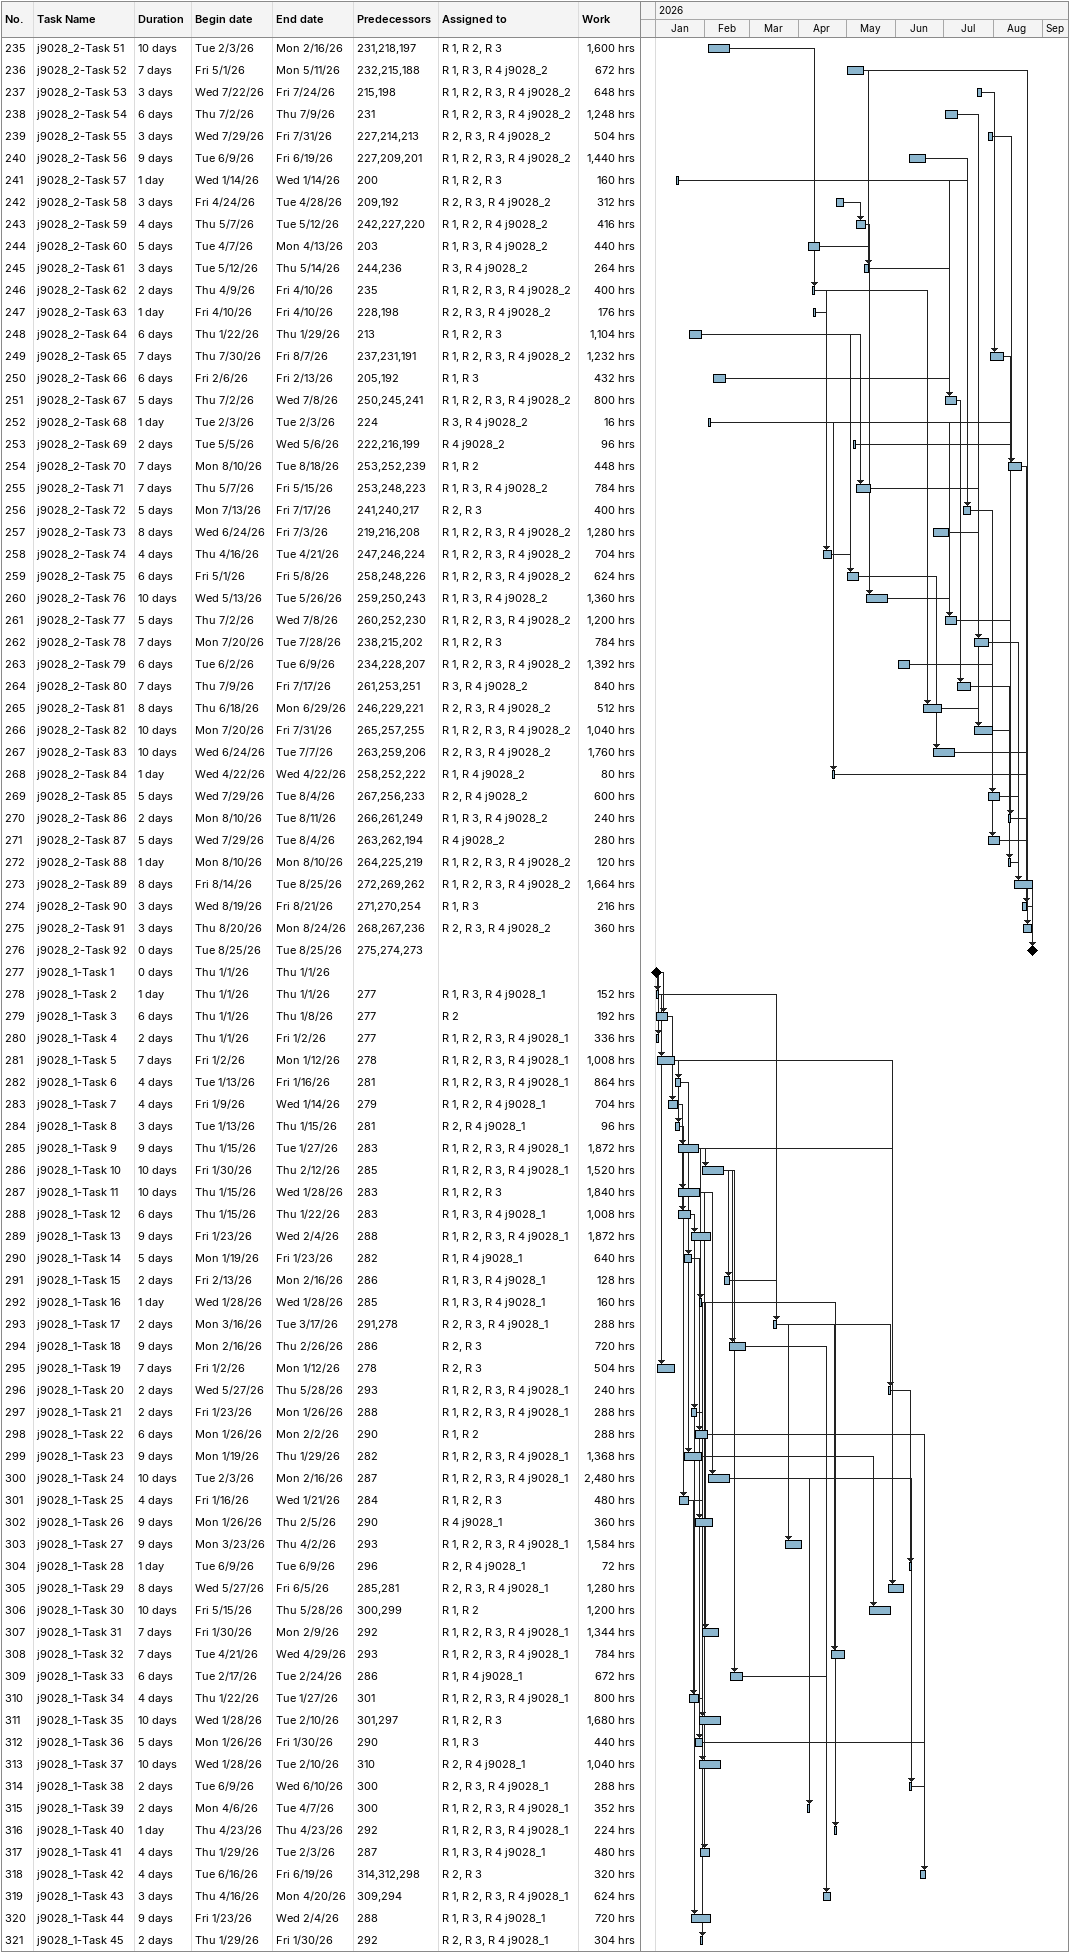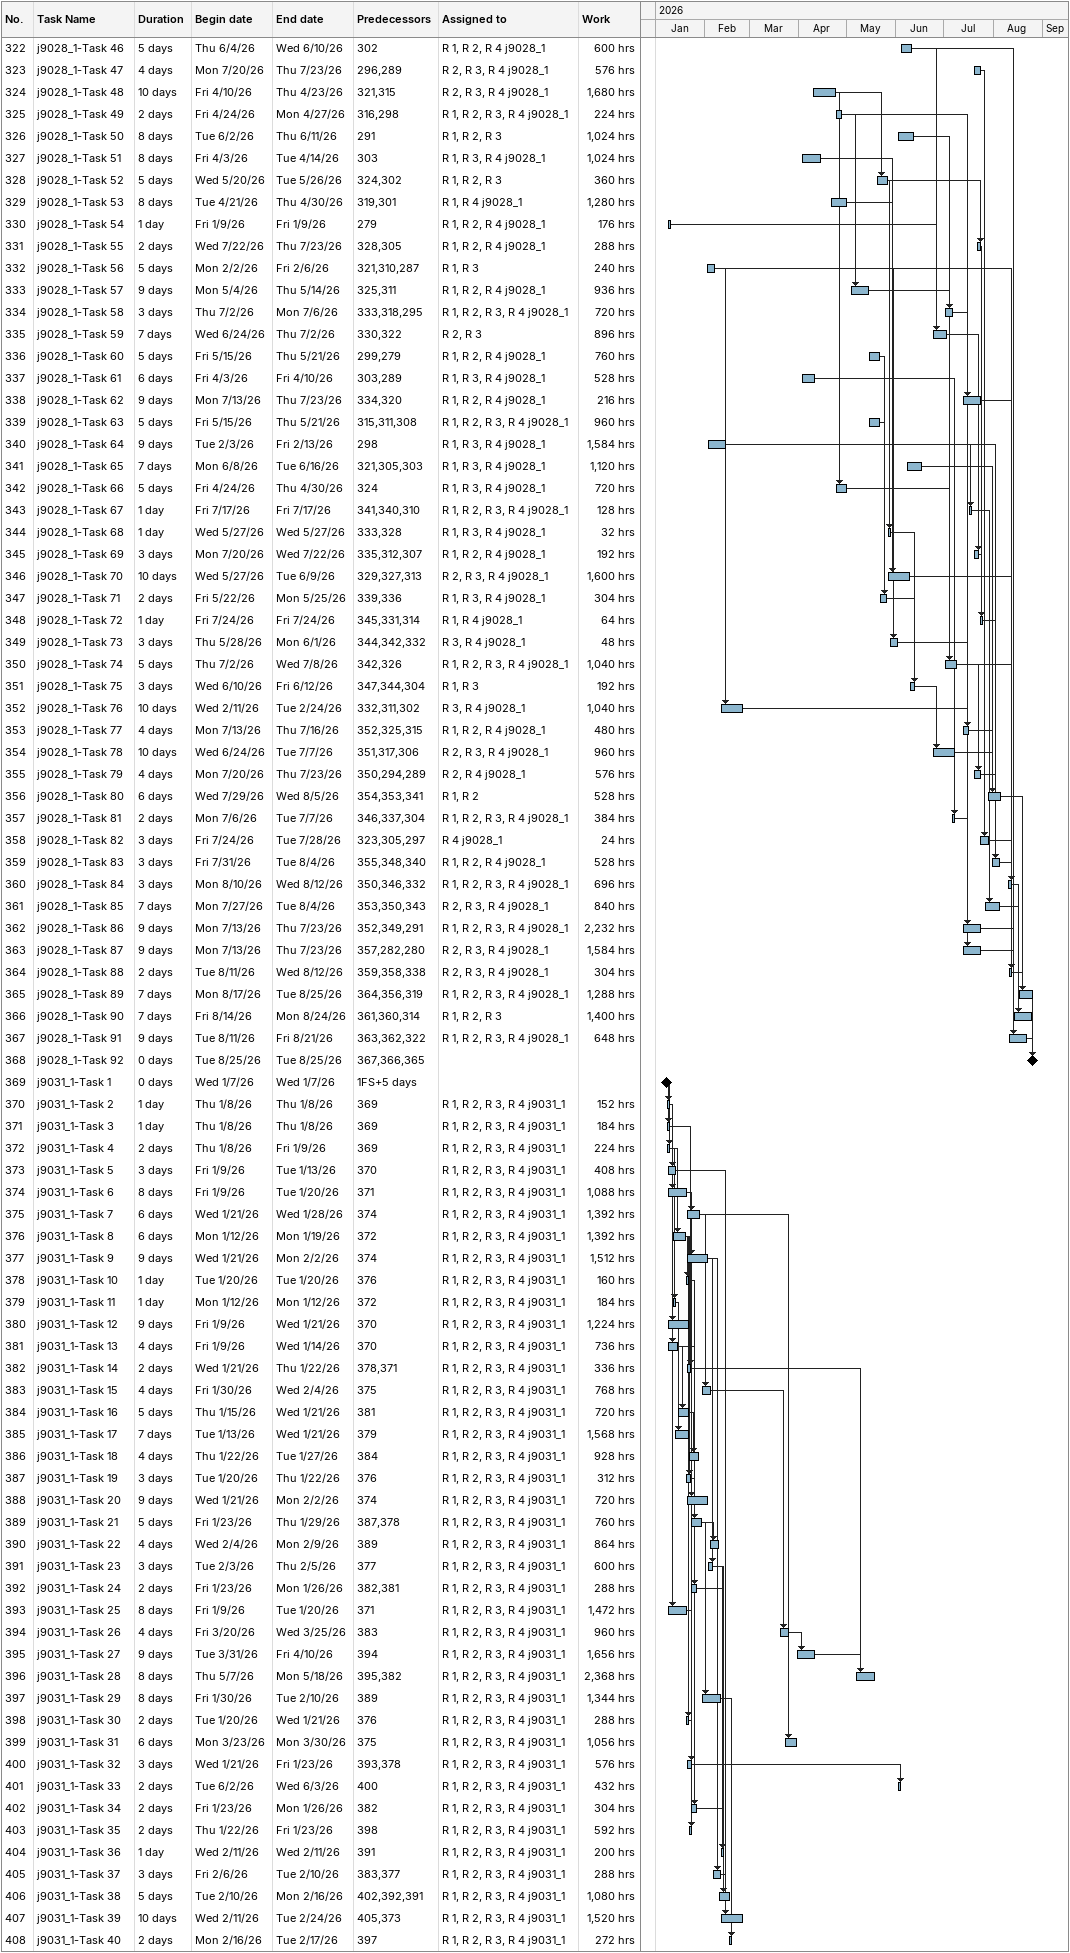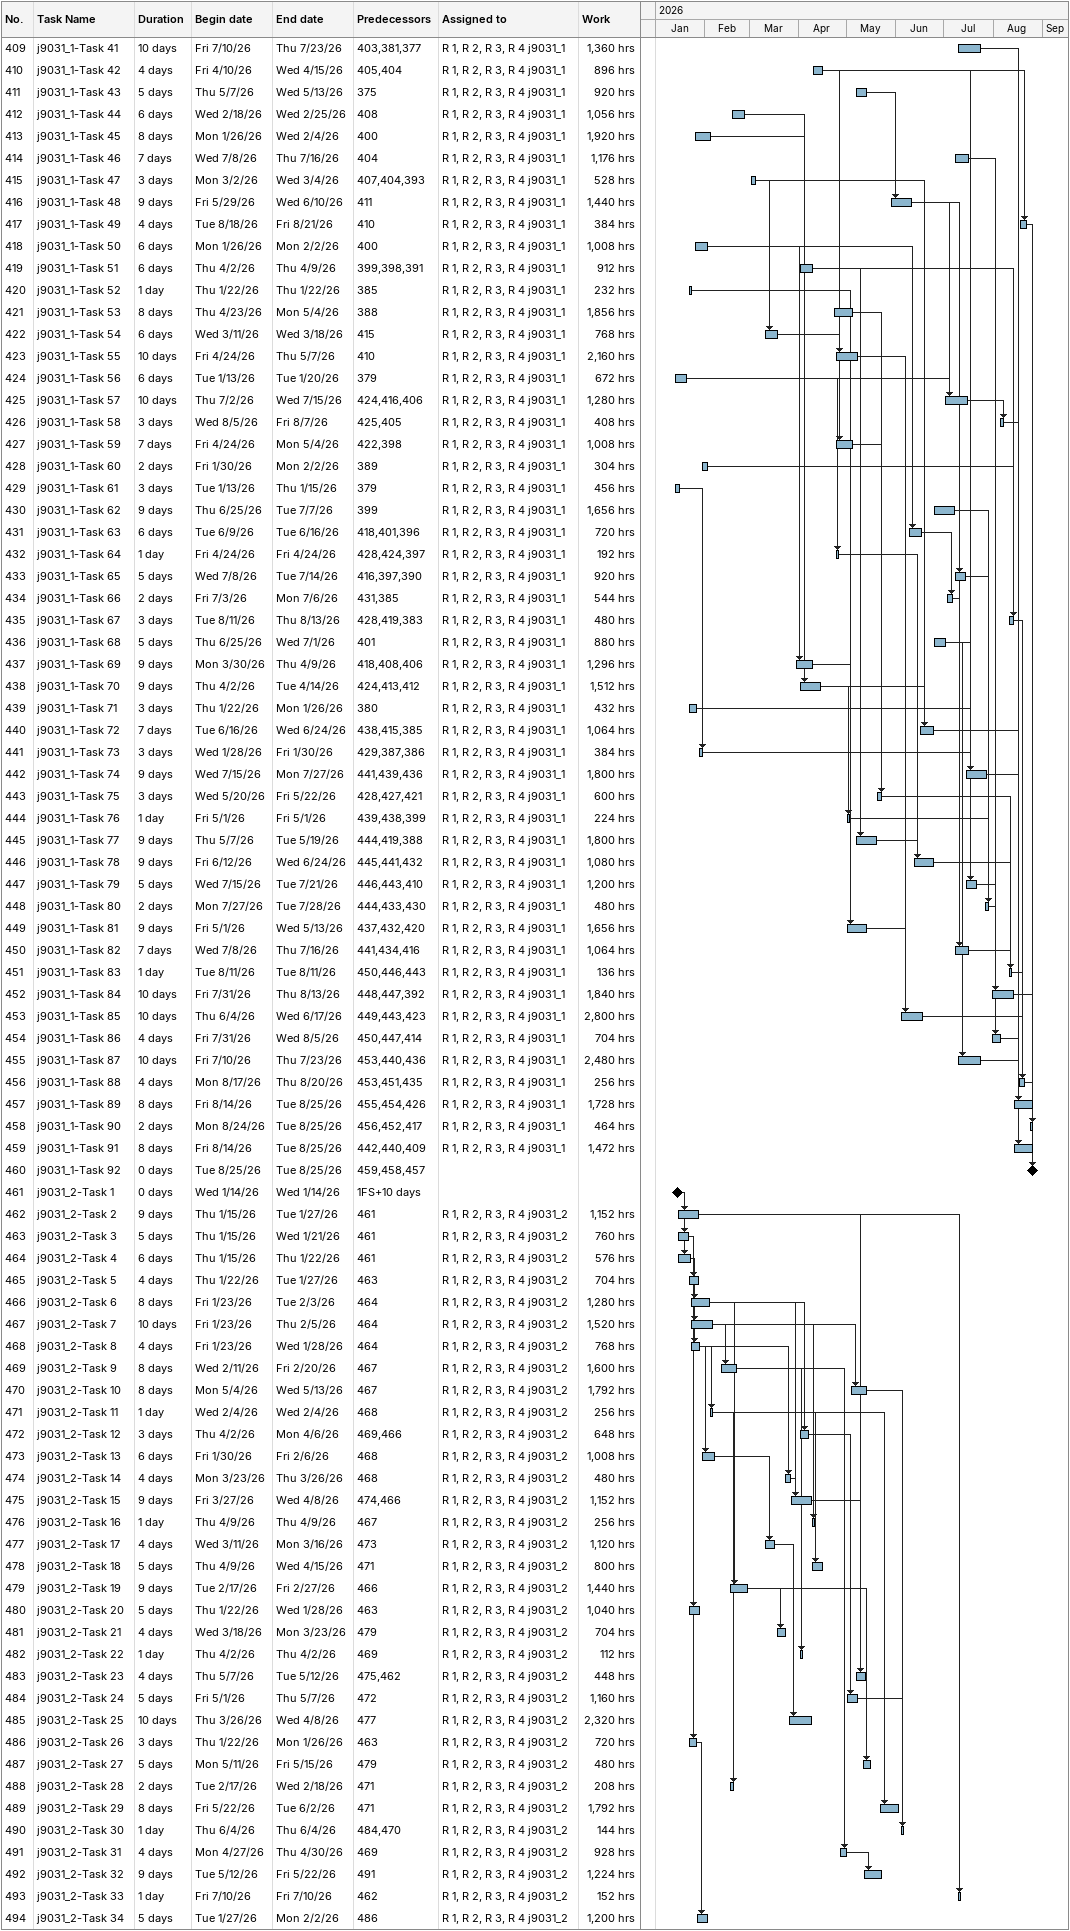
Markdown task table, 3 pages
| ID | Task | Duration | Start | Finish | Predecessors | Resources | Work (h) |
|---|---|---|---|---|---|---|---|
| 235 | j9028_2-Task 51 | 10d | 2026-02-03 | 2026-02-16 | 231, 218, 197 | R 1, R 2, R 3 | 1600 |
| 236 | j9028_2-Task 52 | 7d | 2026-05-01 | 2026-05-11 | 232, 215, 188 | R 1, R 3, R 4 j9028_2 | 672 |
| 237 | j9028_2-Task 53 | 3d | 2026-07-22 | 2026-07-24 | 215, 198 | R 1, R 2, R 3, R 4 j9028_2 | 648 |
| 238 | j9028_2-Task 54 | 6d | 2026-07-02 | 2026-07-09 | 231 | R 1, R 2, R 3, R 4 j9028_2 | 1248 |
| 239 | j9028_2-Task 55 | 3d | 2026-07-29 | 2026-07-31 | 227, 214, 213 | R 2, R 3, R 4 j9028_2 | 504 |
| 240 | j9028_2-Task 56 | 9d | 2026-06-09 | 2026-06-19 | 227, 209, 201 | R 1, R 2, R 3, R 4 j9028_2 | 1440 |
| 241 | j9028_2-Task 57 | 1d | 2026-01-14 | 2026-01-14 | 200 | R 1, R 2, R 3 | 160 |
| 242 | j9028_2-Task 58 | 3d | 2026-04-24 | 2026-04-28 | 209, 192 | R 2, R 3, R 4 j9028_2 | 312 |
| 243 | j9028_2-Task 59 | 4d | 2026-05-07 | 2026-05-12 | 242, 227, 220 | R 1, R 2, R 4 j9028_2 | 416 |
| 244 | j9028_2-Task 60 | 5d | 2026-04-07 | 2026-04-13 | 203 | R 1, R 3, R 4 j9028_2 | 440 |
| 245 | j9028_2-Task 61 | 3d | 2026-05-12 | 2026-05-14 | 244, 236 | R 3, R 4 j9028_2 | 264 |
| 246 | j9028_2-Task 62 | 2d | 2026-04-09 | 2026-04-10 | 235 | R 1, R 2, R 3, R 4 j9028_2 | 400 |
| 247 | j9028_2-Task 63 | 1d | 2026-04-10 | 2026-04-10 | 228, 198 | R 2, R 3, R 4 j9028_2 | 176 |
| 248 | j9028_2-Task 64 | 6d | 2026-01-22 | 2026-01-29 | 213 | R 1, R 2, R 3 | 1104 |
| 249 | j9028_2-Task 65 | 7d | 2026-07-30 | 2026-08-07 | 237, 231, 191 | R 1, R 2, R 3, R 4 j9028_2 | 1232 |
| 250 | j9028_2-Task 66 | 6d | 2026-02-06 | 2026-02-13 | 205, 192 | R 1, R 3 | 432 |
| 251 | j9028_2-Task 67 | 5d | 2026-07-02 | 2026-07-08 | 250, 245, 241 | R 1, R 2, R 3, R 4 j9028_2 | 800 |
| 252 | j9028_2-Task 68 | 1d | 2026-02-03 | 2026-02-03 | 224 | R 3, R 4 j9028_2 | 16 |
| 253 | j9028_2-Task 69 | 2d | 2026-05-05 | 2026-05-06 | 222, 216, 199 | R 4 j9028_2 | 96 |
| 254 | j9028_2-Task 70 | 7d | 2026-08-10 | 2026-08-18 | 253, 252, 239 | R 1, R 2 | 448 |
| 255 | j9028_2-Task 71 | 7d | 2026-05-07 | 2026-05-15 | 253, 248, 223 | R 1, R 3, R 4 j9028_2 | 784 |
| 256 | j9028_2-Task 72 | 5d | 2026-07-13 | 2026-07-17 | 241, 240, 217 | R 2, R 3 | 400 |
| 257 | j9028_2-Task 73 | 8d | 2026-06-24 | 2026-07-03 | 219, 216, 208 | R 1, R 2, R 3, R 4 j9028_2 | 1280 |
| 258 | j9028_2-Task 74 | 4d | 2026-04-16 | 2026-04-21 | 247, 246, 224 | R 1, R 2, R 3, R 4 j9028_2 | 704 |
| 259 | j9028_2-Task 75 | 6d | 2026-05-01 | 2026-05-08 | 258, 248, 226 | R 1, R 2, R 3, R 4 j9028_2 | 624 |
| 260 | j9028_2-Task 76 | 10d | 2026-05-13 | 2026-05-26 | 259, 250, 243 | R 1, R 3, R 4 j9028_2 | 1360 |
| 261 | j9028_2-Task 77 | 5d | 2026-07-02 | 2026-07-08 | 260, 252, 230 | R 1, R 2, R 3, R 4 j9028_2 | 1200 |
| 262 | j9028_2-Task 78 | 7d | 2026-07-20 | 2026-07-28 | 238, 215, 202 | R 1, R 2, R 3 | 784 |
| 263 | j9028_2-Task 79 | 6d | 2026-06-02 | 2026-06-09 | 234, 228, 207 | R 1, R 2, R 3, R 4 j9028_2 | 1392 |
| 264 | j9028_2-Task 80 | 7d | 2026-07-09 | 2026-07-17 | 261, 253, 251 | R 3, R 4 j9028_2 | 840 |
| 265 | j9028_2-Task 81 | 8d | 2026-06-18 | 2026-06-29 | 246, 229, 221 | R 2, R 3, R 4 j9028_2 | 512 |
| 266 | j9028_2-Task 82 | 10d | 2026-07-20 | 2026-07-31 | 265, 257, 255 | R 1, R 2, R 3, R 4 j9028_2 | 1040 |
| 267 | j9028_2-Task 83 | 10d | 2026-06-24 | 2026-07-07 | 263, 259, 206 | R 2, R 3, R 4 j9028_2 | 1760 |
| 268 | j9028_2-Task 84 | 1d | 2026-04-22 | 2026-04-22 | 258, 252, 222 | R 1, R 4 j9028_2 | 80 |
| 269 | j9028_2-Task 85 | 5d | 2026-07-29 | 2026-08-04 | 267, 256, 233 | R 2, R 4 j9028_2 | 600 |
| 270 | j9028_2-Task 86 | 2d | 2026-08-10 | 2026-08-11 | 266, 261, 249 | R 1, R 3, R 4 j9028_2 | 240 |
| 271 | j9028_2-Task 87 | 5d | 2026-07-29 | 2026-08-04 | 263, 262, 194 | R 4 j9028_2 | 280 |
| 272 | j9028_2-Task 88 | 1d | 2026-08-10 | 2026-08-10 | 264, 225, 219 | R 1, R 2, R 3, R 4 j9028_2 | 120 |
| 273 | j9028_2-Task 89 | 8d | 2026-08-14 | 2026-08-25 | 272, 269, 262 | R 1, R 2, R 3, R 4 j9028_2 | 1664 |
| 274 | j9028_2-Task 90 | 3d | 2026-08-19 | 2026-08-21 | 271, 270, 254 | R 1, R 3 | 216 |
| 275 | j9028_2-Task 91 | 3d | 2026-08-20 | 2026-08-24 | 268, 267, 236 | R 2, R 3, R 4 j9028_2 | 360 |
| 276 | j9028_2-Task 92 | 0d | 2026-08-25 | 2026-08-25 | 275, 274, 273 |  |  |
| 277 | j9028_1-Task 1 | 0d | 2026-01-01 | 2026-01-01 |  |  |  |
| 278 | j9028_1-Task 2 | 1d | 2026-01-01 | 2026-01-01 | 277 | R 1, R 3, R 4 j9028_1 | 152 |
| 279 | j9028_1-Task 3 | 6d | 2026-01-01 | 2026-01-08 | 277 | R 2 | 192 |
| 280 | j9028_1-Task 4 | 2d | 2026-01-01 | 2026-01-02 | 277 | R 1, R 2, R 3, R 4 j9028_1 | 336 |
| 281 | j9028_1-Task 5 | 7d | 2026-01-02 | 2026-01-12 | 278 | R 1, R 2, R 3, R 4 j9028_1 | 1008 |
| 282 | j9028_1-Task 6 | 4d | 2026-01-13 | 2026-01-16 | 281 | R 1, R 2, R 3, R 4 j9028_1 | 864 |
| 283 | j9028_1-Task 7 | 4d | 2026-01-09 | 2026-01-14 | 279 | R 1, R 2, R 4 j9028_1 | 704 |
| 284 | j9028_1-Task 8 | 3d | 2026-01-13 | 2026-01-15 | 281 | R 2, R 4 j9028_1 | 96 |
| 285 | j9028_1-Task 9 | 9d | 2026-01-15 | 2026-01-27 | 283 | R 1, R 2, R 3, R 4 j9028_1 | 1872 |
| 286 | j9028_1-Task 10 | 10d | 2026-01-30 | 2026-02-12 | 285 | R 1, R 2, R 3, R 4 j9028_1 | 1520 |
| 287 | j9028_1-Task 11 | 10d | 2026-01-15 | 2026-01-28 | 283 | R 1, R 2, R 3 | 1840 |
| 288 | j9028_1-Task 12 | 6d | 2026-01-15 | 2026-01-22 | 283 | R 1, R 3, R 4 j9028_1 | 1008 |
| 289 | j9028_1-Task 13 | 9d | 2026-01-23 | 2026-02-04 | 288 | R 1, R 2, R 3, R 4 j9028_1 | 1872 |
| 290 | j9028_1-Task 14 | 5d | 2026-01-19 | 2026-01-23 | 282 | R 1, R 4 j9028_1 | 640 |
| 291 | j9028_1-Task 15 | 2d | 2026-02-13 | 2026-02-16 | 286 | R 1, R 3, R 4 j9028_1 | 128 |
| 292 | j9028_1-Task 16 | 1d | 2026-01-28 | 2026-01-28 | 285 | R 1, R 3, R 4 j9028_1 | 160 |
| 293 | j9028_1-Task 17 | 2d | 2026-03-16 | 2026-03-17 | 291, 278 | R 2, R 3, R 4 j9028_1 | 288 |
| 294 | j9028_1-Task 18 | 9d | 2026-02-16 | 2026-02-26 | 286 | R 2, R 3 | 720 |
| 295 | j9028_1-Task 19 | 7d | 2026-01-02 | 2026-01-12 | 278 | R 2, R 3 | 504 |
| 296 | j9028_1-Task 20 | 2d | 2026-05-27 | 2026-05-28 | 293 | R 1, R 2, R 3, R 4 j9028_1 | 240 |
| 297 | j9028_1-Task 21 | 2d | 2026-01-23 | 2026-01-26 | 288 | R 1, R 2, R 3, R 4 j9028_1 | 288 |
| 298 | j9028_1-Task 22 | 6d | 2026-01-26 | 2026-02-02 | 290 | R 1, R 2 | 288 |
| 299 | j9028_1-Task 23 | 9d | 2026-01-19 | 2026-01-29 | 282 | R 1, R 2, R 3, R 4 j9028_1 | 1368 |
| 300 | j9028_1-Task 24 | 10d | 2026-02-03 | 2026-02-16 | 287 | R 1, R 2, R 3, R 4 j9028_1 | 2480 |
| 301 | j9028_1-Task 25 | 4d | 2026-01-16 | 2026-01-21 | 284 | R 1, R 2, R 3 | 480 |
| 302 | j9028_1-Task 26 | 9d | 2026-01-26 | 2026-02-05 | 290 | R 4 j9028_1 | 360 |
| 303 | j9028_1-Task 27 | 9d | 2026-03-23 | 2026-04-02 | 293 | R 1, R 2, R 3, R 4 j9028_1 | 1584 |
| 304 | j9028_1-Task 28 | 1d | 2026-06-09 | 2026-06-09 | 296 | R 2, R 4 j9028_1 | 72 |
| 305 | j9028_1-Task 29 | 8d | 2026-05-27 | 2026-06-05 | 285, 281 | R 2, R 3, R 4 j9028_1 | 1280 |
| 306 | j9028_1-Task 30 | 10d | 2026-05-15 | 2026-05-28 | 300, 299 | R 1, R 2 | 1200 |
| 307 | j9028_1-Task 31 | 7d | 2026-01-30 | 2026-02-09 | 292 | R 1, R 2, R 3, R 4 j9028_1 | 1344 |
| 308 | j9028_1-Task 32 | 7d | 2026-04-21 | 2026-04-29 | 293 | R 1, R 2, R 3, R 4 j9028_1 | 784 |
| 309 | j9028_1-Task 33 | 6d | 2026-02-17 | 2026-02-24 | 286 | R 1, R 4 j9028_1 | 672 |
| 310 | j9028_1-Task 34 | 4d | 2026-01-22 | 2026-01-27 | 301 | R 1, R 2, R 3, R 4 j9028_1 | 800 |
| 311 | j9028_1-Task 35 | 10d | 2026-01-28 | 2026-02-10 | 301, 297 | R 1, R 2, R 3 | 1680 |
| 312 | j9028_1-Task 36 | 5d | 2026-01-26 | 2026-01-30 | 290 | R 1, R 3 | 440 |
| 313 | j9028_1-Task 37 | 10d | 2026-01-28 | 2026-02-10 | 310 | R 2, R 4 j9028_1 | 1040 |
| 314 | j9028_1-Task 38 | 2d | 2026-06-09 | 2026-06-10 | 300 | R 2, R 3, R 4 j9028_1 | 288 |
| 315 | j9028_1-Task 39 | 2d | 2026-04-06 | 2026-04-07 | 300 | R 1, R 2, R 3, R 4 j9028_1 | 352 |
| 316 | j9028_1-Task 40 | 1d | 2026-04-23 | 2026-04-23 | 292 | R 1, R 2, R 3, R 4 j9028_1 | 224 |
| 317 | j9028_1-Task 41 | 4d | 2026-01-29 | 2026-02-03 | 287 | R 1, R 3, R 4 j9028_1 | 480 |
| 318 | j9028_1-Task 42 | 4d | 2026-06-16 | 2026-06-19 | 314, 312, 298 | R 2, R 3 | 320 |
| 319 | j9028_1-Task 43 | 3d | 2026-04-16 | 2026-04-20 | 309, 294 | R 1, R 2, R 3, R 4 j9028_1 | 624 |
| 320 | j9028_1-Task 44 | 9d | 2026-01-23 | 2026-02-04 | 288 | R 1, R 3, R 4 j9028_1 | 720 |
| 321 | j9028_1-Task 45 | 2d | 2026-01-29 | 2026-01-30 | 292 | R 2, R 3, R 4 j9028_1 | 304 |
| 322 | j9028_1-Task 46 | 5d | 2026-06-04 | 2026-06-10 | 302 | R 1, R 2, R 4 j9028_1 | 600 |
| 323 | j9028_1-Task 47 | 4d | 2026-07-20 | 2026-07-23 | 296, 289 | R 2, R 3, R 4 j9028_1 | 576 |
| 324 | j9028_1-Task 48 | 10d | 2026-04-10 | 2026-04-23 | 321, 315 | R 2, R 3, R 4 j9028_1 | 1680 |
| 325 | j9028_1-Task 49 | 2d | 2026-04-24 | 2026-04-27 | 316, 298 | R 1, R 2, R 3, R 4 j9028_1 | 224 |
| 326 | j9028_1-Task 50 | 8d | 2026-06-02 | 2026-06-11 | 291 | R 1, R 2, R 3 | 1024 |
| 327 | j9028_1-Task 51 | 8d | 2026-04-03 | 2026-04-14 | 303 | R 1, R 3, R 4 j9028_1 | 1024 |
| 328 | j9028_1-Task 52 | 5d | 2026-05-20 | 2026-05-26 | 324, 302 | R 1, R 2, R 3 | 360 |
| 329 | j9028_1-Task 53 | 8d | 2026-04-21 | 2026-04-30 | 319, 301 | R 1, R 4 j9028_1 | 1280 |
| 330 | j9028_1-Task 54 | 1d | 2026-01-09 | 2026-01-09 | 279 | R 1, R 2, R 4 j9028_1 | 176 |
| 331 | j9028_1-Task 55 | 2d | 2026-07-22 | 2026-07-23 | 328, 305 | R 1, R 2, R 4 j9028_1 | 288 |
| 332 | j9028_1-Task 56 | 5d | 2026-02-02 | 2026-02-06 | 321, 310, 287 | R 1, R 3 | 240 |
| 333 | j9028_1-Task 57 | 9d | 2026-05-04 | 2026-05-14 | 325, 311 | R 1, R 2, R 4 j9028_1 | 936 |
| 334 | j9028_1-Task 58 | 3d | 2026-07-02 | 2026-07-06 | 333, 318, 295 | R 1, R 2, R 3, R 4 j9028_1 | 720 |
| 335 | j9028_1-Task 59 | 7d | 2026-06-24 | 2026-07-02 | 330, 322 | R 2, R 3 | 896 |
| 336 | j9028_1-Task 60 | 5d | 2026-05-15 | 2026-05-21 | 299, 279 | R 1, R 2, R 4 j9028_1 | 760 |
| 337 | j9028_1-Task 61 | 6d | 2026-04-03 | 2026-04-10 | 303, 289 | R 1, R 3, R 4 j9028_1 | 528 |
| 338 | j9028_1-Task 62 | 9d | 2026-07-13 | 2026-07-23 | 334, 320 | R 1, R 2, R 4 j9028_1 | 216 |
| 339 | j9028_1-Task 63 | 5d | 2026-05-15 | 2026-05-21 | 315, 311, 308 | R 1, R 2, R 3, R 4 j9028_1 | 960 |
| 340 | j9028_1-Task 64 | 9d | 2026-02-03 | 2026-02-13 | 298 | R 1, R 3, R 4 j9028_1 | 1584 |
| 341 | j9028_1-Task 65 | 7d | 2026-06-08 | 2026-06-16 | 321, 305, 303 | R 1, R 3, R 4 j9028_1 | 1120 |
| 342 | j9028_1-Task 66 | 5d | 2026-04-24 | 2026-04-30 | 324 | R 1, R 3, R 4 j9028_1 | 720 |
| 343 | j9028_1-Task 67 | 1d | 2026-07-17 | 2026-07-17 | 341, 340, 310 | R 1, R 2, R 3, R 4 j9028_1 | 128 |
| 344 | j9028_1-Task 68 | 1d | 2026-05-27 | 2026-05-27 | 333, 328 | R 1, R 3, R 4 j9028_1 | 32 |
| 345 | j9028_1-Task 69 | 3d | 2026-07-20 | 2026-07-22 | 335, 312, 307 | R 1, R 2, R 4 j9028_1 | 192 |
| 346 | j9028_1-Task 70 | 10d | 2026-05-27 | 2026-06-09 | 329, 327, 313 | R 2, R 3, R 4 j9028_1 | 1600 |
| 347 | j9028_1-Task 71 | 2d | 2026-05-22 | 2026-05-25 | 339, 336 | R 1, R 3, R 4 j9028_1 | 304 |
| 348 | j9028_1-Task 72 | 1d | 2026-07-24 | 2026-07-24 | 345, 331, 314 | R 1, R 4 j9028_1 | 64 |
| 349 | j9028_1-Task 73 | 3d | 2026-05-28 | 2026-06-01 | 344, 342, 332 | R 3, R 4 j9028_1 | 48 |
| 350 | j9028_1-Task 74 | 5d | 2026-07-02 | 2026-07-08 | 342, 326 | R 1, R 2, R 3, R 4 j9028_1 | 1040 |
| 351 | j9028_1-Task 75 | 3d | 2026-06-10 | 2026-06-12 | 347, 344, 304 | R 1, R 3 | 192 |
| 352 | j9028_1-Task 76 | 10d | 2026-02-11 | 2026-02-24 | 332, 311, 302 | R 3, R 4 j9028_1 | 1040 |
| 353 | j9028_1-Task 77 | 4d | 2026-07-13 | 2026-07-16 | 352, 325, 315 | R 1, R 2, R 4 j9028_1 | 480 |
| 354 | j9028_1-Task 78 | 10d | 2026-06-24 | 2026-07-07 | 351, 317, 306 | R 2, R 3, R 4 j9028_1 | 960 |
| 355 | j9028_1-Task 79 | 4d | 2026-07-20 | 2026-07-23 | 350, 294, 289 | R 2, R 4 j9028_1 | 576 |
| 356 | j9028_1-Task 80 | 6d | 2026-07-29 | 2026-08-05 | 354, 353, 341 | R 1, R 2 | 528 |
| 357 | j9028_1-Task 81 | 2d | 2026-07-06 | 2026-07-07 | 346, 337, 304 | R 1, R 2, R 3, R 4 j9028_1 | 384 |
| 358 | j9028_1-Task 82 | 3d | 2026-07-24 | 2026-07-28 | 323, 305, 297 | R 4 j9028_1 | 24 |
| 359 | j9028_1-Task 83 | 3d | 2026-07-31 | 2026-08-04 | 355, 348, 340 | R 1, R 2, R 4 j9028_1 | 528 |
| 360 | j9028_1-Task 84 | 3d | 2026-08-10 | 2026-08-12 | 350, 346, 332 | R 1, R 2, R 3, R 4 j9028_1 | 696 |
| 361 | j9028_1-Task 85 | 7d | 2026-07-27 | 2026-08-04 | 353, 350, 343 | R 2, R 3, R 4 j9028_1 | 840 |
| 362 | j9028_1-Task 86 | 9d | 2026-07-13 | 2026-07-23 | 352, 349, 291 | R 1, R 2, R 3, R 4 j9028_1 | 2232 |
| 363 | j9028_1-Task 87 | 9d | 2026-07-13 | 2026-07-23 | 357, 282, 280 | R 2, R 3, R 4 j9028_1 | 1584 |
| 364 | j9028_1-Task 88 | 2d | 2026-08-11 | 2026-08-12 | 359, 358, 338 | R 2, R 3, R 4 j9028_1 | 304 |
| 365 | j9028_1-Task 89 | 7d | 2026-08-17 | 2026-08-25 | 364, 356, 319 | R 1, R 2, R 3, R 4 j9028_1 | 1288 |
| 366 | j9028_1-Task 90 | 7d | 2026-08-14 | 2026-08-24 | 361, 360, 314 | R 1, R 2, R 3 | 1400 |
| 367 | j9028_1-Task 91 | 9d | 2026-08-11 | 2026-08-21 | 363, 362, 322 | R 1, R 2, R 3, R 4 j9028_1 | 648 |
| 368 | j9028_1-Task 92 | 0d | 2026-08-25 | 2026-08-25 | 367, 366, 365 |  |  |
| 369 | j9031_1-Task 1 | 0d | 2026-01-07 | 2026-01-07 | 1FS+5d |  |  |
| 370 | j9031_1-Task 2 | 1d | 2026-01-08 | 2026-01-08 | 369 | R 1, R 2, R 3, R 4 j9031_1 | 152 |
| 371 | j9031_1-Task 3 | 1d | 2026-01-08 | 2026-01-08 | 369 | R 1, R 2, R 3, R 4 j9031_1 | 184 |
| 372 | j9031_1-Task 4 | 2d | 2026-01-08 | 2026-01-09 | 369 | R 1, R 2, R 3, R 4 j9031_1 | 224 |
| 373 | j9031_1-Task 5 | 3d | 2026-01-09 | 2026-01-13 | 370 | R 1, R 2, R 3, R 4 j9031_1 | 408 |
| 374 | j9031_1-Task 6 | 8d | 2026-01-09 | 2026-01-20 | 371 | R 1, R 2, R 3, R 4 j9031_1 | 1088 |
| 375 | j9031_1-Task 7 | 6d | 2026-01-21 | 2026-01-28 | 374 | R 1, R 2, R 3, R 4 j9031_1 | 1392 |
| 376 | j9031_1-Task 8 | 6d | 2026-01-12 | 2026-01-19 | 372 | R 1, R 2, R 3, R 4 j9031_1 | 1392 |
| 377 | j9031_1-Task 9 | 9d | 2026-01-21 | 2026-02-02 | 374 | R 1, R 2, R 3, R 4 j9031_1 | 1512 |
| 378 | j9031_1-Task 10 | 1d | 2026-01-20 | 2026-01-20 | 376 | R 1, R 2, R 3, R 4 j9031_1 | 160 |
| 379 | j9031_1-Task 11 | 1d | 2026-01-12 | 2026-01-12 | 372 | R 1, R 2, R 3, R 4 j9031_1 | 184 |
| 380 | j9031_1-Task 12 | 9d | 2026-01-09 | 2026-01-21 | 370 | R 1, R 2, R 3, R 4 j9031_1 | 1224 |
| 381 | j9031_1-Task 13 | 4d | 2026-01-09 | 2026-01-14 | 370 | R 1, R 2, R 3, R 4 j9031_1 | 736 |
| 382 | j9031_1-Task 14 | 2d | 2026-01-21 | 2026-01-22 | 378, 371 | R 1, R 2, R 3, R 4 j9031_1 | 336 |
| 383 | j9031_1-Task 15 | 4d | 2026-01-30 | 2026-02-04 | 375 | R 1, R 2, R 3, R 4 j9031_1 | 768 |
| 384 | j9031_1-Task 16 | 5d | 2026-01-15 | 2026-01-21 | 381 | R 1, R 2, R 3, R 4 j9031_1 | 720 |
| 385 | j9031_1-Task 17 | 7d | 2026-01-13 | 2026-01-21 | 379 | R 1, R 2, R 3, R 4 j9031_1 | 1568 |
| 386 | j9031_1-Task 18 | 4d | 2026-01-22 | 2026-01-27 | 384 | R 1, R 2, R 3, R 4 j9031_1 | 928 |
| 387 | j9031_1-Task 19 | 3d | 2026-01-20 | 2026-01-22 | 376 | R 1, R 2, R 3, R 4 j9031_1 | 312 |
| 388 | j9031_1-Task 20 | 9d | 2026-01-21 | 2026-02-02 | 374 | R 1, R 2, R 3, R 4 j9031_1 | 720 |
| 389 | j9031_1-Task 21 | 5d | 2026-01-23 | 2026-01-29 | 387, 378 | R 1, R 2, R 3, R 4 j9031_1 | 760 |
| 390 | j9031_1-Task 22 | 4d | 2026-02-04 | 2026-02-09 | 389 | R 1, R 2, R 3, R 4 j9031_1 | 864 |
| 391 | j9031_1-Task 23 | 3d | 2026-02-03 | 2026-02-05 | 377 | R 1, R 2, R 3, R 4 j9031_1 | 600 |
| 392 | j9031_1-Task 24 | 2d | 2026-01-23 | 2026-01-26 | 382, 381 | R 1, R 2, R 3, R 4 j9031_1 | 288 |
| 393 | j9031_1-Task 25 | 8d | 2026-01-09 | 2026-01-20 | 371 | R 1, R 2, R 3, R 4 j9031_1 | 1472 |
| 394 | j9031_1-Task 26 | 4d | 2026-03-20 | 2026-03-25 | 383 | R 1, R 2, R 3, R 4 j9031_1 | 960 |
| 395 | j9031_1-Task 27 | 9d | 2026-03-31 | 2026-04-10 | 394 | R 1, R 2, R 3, R 4 j9031_1 | 1656 |
| 396 | j9031_1-Task 28 | 8d | 2026-05-07 | 2026-05-18 | 395, 382 | R 1, R 2, R 3, R 4 j9031_1 | 2368 |
| 397 | j9031_1-Task 29 | 8d | 2026-01-30 | 2026-02-10 | 389 | R 1, R 2, R 3, R 4 j9031_1 | 1344 |
| 398 | j9031_1-Task 30 | 2d | 2026-01-20 | 2026-01-21 | 376 | R 1, R 2, R 3, R 4 j9031_1 | 288 |
| 399 | j9031_1-Task 31 | 6d | 2026-03-23 | 2026-03-30 | 375 | R 1, R 2, R 3, R 4 j9031_1 | 1056 |
| 400 | j9031_1-Task 32 | 3d | 2026-01-21 | 2026-01-23 | 393, 378 | R 1, R 2, R 3, R 4 j9031_1 | 576 |
| 401 | j9031_1-Task 33 | 2d | 2026-06-02 | 2026-06-03 | 400 | R 1, R 2, R 3, R 4 j9031_1 | 432 |
| 402 | j9031_1-Task 34 | 2d | 2026-01-23 | 2026-01-26 | 382 | R 1, R 2, R 3, R 4 j9031_1 | 304 |
| 403 | j9031_1-Task 35 | 2d | 2026-01-22 | 2026-01-23 | 398 | R 1, R 2, R 3, R 4 j9031_1 | 592 |
| 404 | j9031_1-Task 36 | 1d | 2026-02-11 | 2026-02-11 | 391 | R 1, R 2, R 3, R 4 j9031_1 | 200 |
| 405 | j9031_1-Task 37 | 3d | 2026-02-06 | 2026-02-10 | 383, 377 | R 1, R 2, R 3, R 4 j9031_1 | 288 |
| 406 | j9031_1-Task 38 | 5d | 2026-02-10 | 2026-02-16 | 402, 392, 391 | R 1, R 2, R 3, R 4 j9031_1 | 1080 |
| 407 | j9031_1-Task 39 | 10d | 2026-02-11 | 2026-02-24 | 405, 373 | R 1, R 2, R 3, R 4 j9031_1 | 1520 |
| 408 | j9031_1-Task 40 | 2d | 2026-02-16 | 2026-02-17 | 397 | R 1, R 2, R 3, R 4 j9031_1 | 272 |
| 409 | j9031_1-Task 41 | 10d | 2026-07-10 | 2026-07-23 | 403, 381, 377 | R 1, R 2, R 3, R 4 j9031_1 | 1360 |
| 410 | j9031_1-Task 42 | 4d | 2026-04-10 | 2026-04-15 | 405, 404 | R 1, R 2, R 3, R 4 j9031_1 | 896 |
| 411 | j9031_1-Task 43 | 5d | 2026-05-07 | 2026-05-13 | 375 | R 1, R 2, R 3, R 4 j9031_1 | 920 |
| 412 | j9031_1-Task 44 | 6d | 2026-02-18 | 2026-02-25 | 408 | R 1, R 2, R 3, R 4 j9031_1 | 1056 |
| 413 | j9031_1-Task 45 | 8d | 2026-01-26 | 2026-02-04 | 400 | R 1, R 2, R 3, R 4 j9031_1 | 1920 |
| 414 | j9031_1-Task 46 | 7d | 2026-07-08 | 2026-07-16 | 404 | R 1, R 2, R 3, R 4 j9031_1 | 1176 |
| 415 | j9031_1-Task 47 | 3d | 2026-03-02 | 2026-03-04 | 407, 404, 393 | R 1, R 2, R 3, R 4 j9031_1 | 528 |
| 416 | j9031_1-Task 48 | 9d | 2026-05-29 | 2026-06-10 | 411 | R 1, R 2, R 3, R 4 j9031_1 | 1440 |
| 417 | j9031_1-Task 49 | 4d | 2026-08-18 | 2026-08-21 | 410 | R 1, R 2, R 3, R 4 j9031_1 | 384 |
| 418 | j9031_1-Task 50 | 6d | 2026-01-26 | 2026-02-02 | 400 | R 1, R 2, R 3, R 4 j9031_1 | 1008 |
| 419 | j9031_1-Task 51 | 6d | 2026-04-02 | 2026-04-09 | 399, 398, 391 | R 1, R 2, R 3, R 4 j9031_1 | 912 |
| 420 | j9031_1-Task 52 | 1d | 2026-01-22 | 2026-01-22 | 385 | R 1, R 2, R 3, R 4 j9031_1 | 232 |
| 421 | j9031_1-Task 53 | 8d | 2026-04-23 | 2026-05-04 | 388 | R 1, R 2, R 3, R 4 j9031_1 | 1856 |
| 422 | j9031_1-Task 54 | 6d | 2026-03-11 | 2026-03-18 | 415 | R 1, R 2, R 3, R 4 j9031_1 | 768 |
| 423 | j9031_1-Task 55 | 10d | 2026-04-24 | 2026-05-07 | 410 | R 1, R 2, R 3, R 4 j9031_1 | 2160 |
| 424 | j9031_1-Task 56 | 6d | 2026-01-13 | 2026-01-20 | 379 | R 1, R 2, R 3, R 4 j9031_1 | 672 |
| 425 | j9031_1-Task 57 | 10d | 2026-07-02 | 2026-07-15 | 424, 416, 406 | R 1, R 2, R 3, R 4 j9031_1 | 1280 |
| 426 | j9031_1-Task 58 | 3d | 2026-08-05 | 2026-08-07 | 425, 405 | R 1, R 2, R 3, R 4 j9031_1 | 408 |
| 427 | j9031_1-Task 59 | 7d | 2026-04-24 | 2026-05-04 | 422, 398 | R 1, R 2, R 3, R 4 j9031_1 | 1008 |
| 428 | j9031_1-Task 60 | 2d | 2026-01-30 | 2026-02-02 | 389 | R 1, R 2, R 3, R 4 j9031_1 | 304 |
| 429 | j9031_1-Task 61 | 3d | 2026-01-13 | 2026-01-15 | 379 | R 1, R 2, R 3, R 4 j9031_1 | 456 |
| 430 | j9031_1-Task 62 | 9d | 2026-06-25 | 2026-07-07 | 399 | R 1, R 2, R 3, R 4 j9031_1 | 1656 |
| 431 | j9031_1-Task 63 | 6d | 2026-06-09 | 2026-06-16 | 418, 401, 396 | R 1, R 2, R 3, R 4 j9031_1 | 720 |
| 432 | j9031_1-Task 64 | 1d | 2026-04-24 | 2026-04-24 | 428, 424, 397 | R 1, R 2, R 3, R 4 j9031_1 | 192 |
| 433 | j9031_1-Task 65 | 5d | 2026-07-08 | 2026-07-14 | 416, 397, 390 | R 1, R 2, R 3, R 4 j9031_1 | 920 |
| 434 | j9031_1-Task 66 | 2d | 2026-07-03 | 2026-07-06 | 431, 385 | R 1, R 2, R 3, R 4 j9031_1 | 544 |
| 435 | j9031_1-Task 67 | 3d | 2026-08-11 | 2026-08-13 | 428, 419, 383 | R 1, R 2, R 3, R 4 j9031_1 | 480 |
| 436 | j9031_1-Task 68 | 5d | 2026-06-25 | 2026-07-01 | 401 | R 1, R 2, R 3, R 4 j9031_1 | 880 |
| 437 | j9031_1-Task 69 | 9d | 2026-03-30 | 2026-04-09 | 418, 408, 406 | R 1, R 2, R 3, R 4 j9031_1 | 1296 |
| 438 | j9031_1-Task 70 | 9d | 2026-04-02 | 2026-04-14 | 424, 413, 412 | R 1, R 2, R 3, R 4 j9031_1 | 1512 |
| 439 | j9031_1-Task 71 | 3d | 2026-01-22 | 2026-01-26 | 380 | R 1, R 2, R 3, R 4 j9031_1 | 432 |
| 440 | j9031_1-Task 72 | 7d | 2026-06-16 | 2026-06-24 | 438, 415, 385 | R 1, R 2, R 3, R 4 j9031_1 | 1064 |
| 441 | j9031_1-Task 73 | 3d | 2026-01-28 | 2026-01-30 | 429, 387, 386 | R 1, R 2, R 3, R 4 j9031_1 | 384 |
| 442 | j9031_1-Task 74 | 9d | 2026-07-15 | 2026-07-27 | 441, 439, 436 | R 1, R 2, R 3, R 4 j9031_1 | 1800 |
| 443 | j9031_1-Task 75 | 3d | 2026-05-20 | 2026-05-22 | 428, 427, 421 | R 1, R 2, R 3, R 4 j9031_1 | 600 |
| 444 | j9031_1-Task 76 | 1d | 2026-05-01 | 2026-05-01 | 439, 438, 399 | R 1, R 2, R 3, R 4 j9031_1 | 224 |
| 445 | j9031_1-Task 77 | 9d | 2026-05-07 | 2026-05-19 | 444, 419, 388 | R 1, R 2, R 3, R 4 j9031_1 | 1800 |
| 446 | j9031_1-Task 78 | 9d | 2026-06-12 | 2026-06-24 | 445, 441, 432 | R 1, R 2, R 3, R 4 j9031_1 | 1080 |
| 447 | j9031_1-Task 79 | 5d | 2026-07-15 | 2026-07-21 | 446, 443, 410 | R 1, R 2, R 3, R 4 j9031_1 | 1200 |
| 448 | j9031_1-Task 80 | 2d | 2026-07-27 | 2026-07-28 | 444, 433, 430 | R 1, R 2, R 3, R 4 j9031_1 | 480 |
| 449 | j9031_1-Task 81 | 9d | 2026-05-01 | 2026-05-13 | 437, 432, 420 | R 1, R 2, R 3, R 4 j9031_1 | 1656 |
| 450 | j9031_1-Task 82 | 7d | 2026-07-08 | 2026-07-16 | 441, 434, 416 | R 1, R 2, R 3, R 4 j9031_1 | 1064 |
| 451 | j9031_1-Task 83 | 1d | 2026-08-11 | 2026-08-11 | 450, 446, 443 | R 1, R 2, R 3, R 4 j9031_1 | 136 |
| 452 | j9031_1-Task 84 | 10d | 2026-07-31 | 2026-08-13 | 448, 447, 392 | R 1, R 2, R 3, R 4 j9031_1 | 1840 |
| 453 | j9031_1-Task 85 | 10d | 2026-06-04 | 2026-06-17 | 449, 443, 423 | R 1, R 2, R 3, R 4 j9031_1 | 2800 |
| 454 | j9031_1-Task 86 | 4d | 2026-07-31 | 2026-08-05 | 450, 447, 414 | R 1, R 2, R 3, R 4 j9031_1 | 704 |
| 455 | j9031_1-Task 87 | 10d | 2026-07-10 | 2026-07-23 | 453, 440, 436 | R 1, R 2, R 3, R 4 j9031_1 | 2480 |
| 456 | j9031_1-Task 88 | 4d | 2026-08-17 | 2026-08-20 | 453, 451, 435 | R 1, R 2, R 3, R 4 j9031_1 | 256 |
| 457 | j9031_1-Task 89 | 8d | 2026-08-14 | 2026-08-25 | 455, 454, 426 | R 1, R 2, R 3, R 4 j9031_1 | 1728 |
| 458 | j9031_1-Task 90 | 2d | 2026-08-24 | 2026-08-25 | 456, 452, 417 | R 1, R 2, R 3, R 4 j9031_1 | 464 |
| 459 | j9031_1-Task 91 | 8d | 2026-08-14 | 2026-08-25 | 442, 440, 409 | R 1, R 2, R 3, R 4 j9031_1 | 1472 |
| 460 | j9031_1-Task 92 | 0d | 2026-08-25 | 2026-08-25 | 459, 458, 457 |  |  |
| 461 | j9031_2-Task 1 | 0d | 2026-01-14 | 2026-01-14 | 1FS+10d |  |  |
| 462 | j9031_2-Task 2 | 9d | 2026-01-15 | 2026-01-27 | 461 | R 1, R 2, R 3, R 4 j9031_2 | 1152 |
| 463 | j9031_2-Task 3 | 5d | 2026-01-15 | 2026-01-21 | 461 | R 1, R 2, R 3, R 4 j9031_2 | 760 |
| 464 | j9031_2-Task 4 | 6d | 2026-01-15 | 2026-01-22 | 461 | R 1, R 2, R 3, R 4 j9031_2 | 576 |
| 465 | j9031_2-Task 5 | 4d | 2026-01-22 | 2026-01-27 | 463 | R 1, R 2, R 3, R 4 j9031_2 | 704 |
| 466 | j9031_2-Task 6 | 8d | 2026-01-23 | 2026-02-03 | 464 | R 1, R 2, R 3, R 4 j9031_2 | 1280 |
| 467 | j9031_2-Task 7 | 10d | 2026-01-23 | 2026-02-05 | 464 | R 1, R 2, R 3, R 4 j9031_2 | 1520 |
| 468 | j9031_2-Task 8 | 4d | 2026-01-23 | 2026-01-28 | 464 | R 1, R 2, R 3, R 4 j9031_2 | 768 |
| 469 | j9031_2-Task 9 | 8d | 2026-02-11 | 2026-02-20 | 467 | R 1, R 2, R 3, R 4 j9031_2 | 1600 |
| 470 | j9031_2-Task 10 | 8d | 2026-05-04 | 2026-05-13 | 467 | R 1, R 2, R 3, R 4 j9031_2 | 1792 |
| 471 | j9031_2-Task 11 | 1d | 2026-02-04 | 2026-02-04 | 468 | R 1, R 2, R 3, R 4 j9031_2 | 256 |
| 472 | j9031_2-Task 12 | 3d | 2026-04-02 | 2026-04-06 | 469, 466 | R 1, R 2, R 3, R 4 j9031_2 | 648 |
| 473 | j9031_2-Task 13 | 6d | 2026-01-30 | 2026-02-06 | 468 | R 1, R 2, R 3, R 4 j9031_2 | 1008 |
| 474 | j9031_2-Task 14 | 4d | 2026-03-23 | 2026-03-26 | 468 | R 1, R 2, R 3, R 4 j9031_2 | 480 |
| 475 | j9031_2-Task 15 | 9d | 2026-03-27 | 2026-04-08 | 474, 466 | R 1, R 2, R 3, R 4 j9031_2 | 1152 |
| 476 | j9031_2-Task 16 | 1d | 2026-04-09 | 2026-04-09 | 467 | R 1, R 2, R 3, R 4 j9031_2 | 256 |
| 477 | j9031_2-Task 17 | 4d | 2026-03-11 | 2026-03-16 | 473 | R 1, R 2, R 3, R 4 j9031_2 | 1120 |
| 478 | j9031_2-Task 18 | 5d | 2026-04-09 | 2026-04-15 | 471 | R 1, R 2, R 3, R 4 j9031_2 | 800 |
| 479 | j9031_2-Task 19 | 9d | 2026-02-17 | 2026-02-27 | 466 | R 1, R 2, R 3, R 4 j9031_2 | 1440 |
| 480 | j9031_2-Task 20 | 5d | 2026-01-22 | 2026-01-28 | 463 | R 1, R 2, R 3, R 4 j9031_2 | 1040 |
| 481 | j9031_2-Task 21 | 4d | 2026-03-18 | 2026-03-23 | 479 | R 1, R 2, R 3, R 4 j9031_2 | 704 |
| 482 | j9031_2-Task 22 | 1d | 2026-04-02 | 2026-04-02 | 469 | R 1, R 2, R 3, R 4 j9031_2 | 112 |
| 483 | j9031_2-Task 23 | 4d | 2026-05-07 | 2026-05-12 | 475, 462 | R 1, R 2, R 3, R 4 j9031_2 | 448 |
| 484 | j9031_2-Task 24 | 5d | 2026-05-01 | 2026-05-07 | 472 | R 1, R 2, R 3, R 4 j9031_2 | 1160 |
| 485 | j9031_2-Task 25 | 10d | 2026-03-26 | 2026-04-08 | 477 | R 1, R 2, R 3, R 4 j9031_2 | 2320 |
| 486 | j9031_2-Task 26 | 3d | 2026-01-22 | 2026-01-26 | 463 | R 1, R 2, R 3, R 4 j9031_2 | 720 |
| 487 | j9031_2-Task 27 | 5d | 2026-05-11 | 2026-05-15 | 479 | R 1, R 2, R 3, R 4 j9031_2 | 480 |
| 488 | j9031_2-Task 28 | 2d | 2026-02-17 | 2026-02-18 | 471 | R 1, R 2, R 3, R 4 j9031_2 | 208 |
| 489 | j9031_2-Task 29 | 8d | 2026-05-22 | 2026-06-02 | 471 | R 1, R 2, R 3, R 4 j9031_2 | 1792 |
| 490 | j9031_2-Task 30 | 1d | 2026-06-04 | 2026-06-04 | 484, 470 | R 1, R 2, R 3, R 4 j9031_2 | 144 |
| 491 | j9031_2-Task 31 | 4d | 2026-04-27 | 2026-04-30 | 469 | R 1, R 2, R 3, R 4 j9031_2 | 928 |
| 492 | j9031_2-Task 32 | 9d | 2026-05-12 | 2026-05-22 | 491 | R 1, R 2, R 3, R 4 j9031_2 | 1224 |
| 493 | j9031_2-Task 33 | 1d | 2026-07-10 | 2026-07-10 | 462 | R 1, R 2, R 3, R 4 j9031_2 | 152 |
| 494 | j9031_2-Task 34 | 5d | 2026-01-27 | 2026-02-02 | 486 | R 1, R 2, R 3, R 4 j9031_2 | 1200 |
